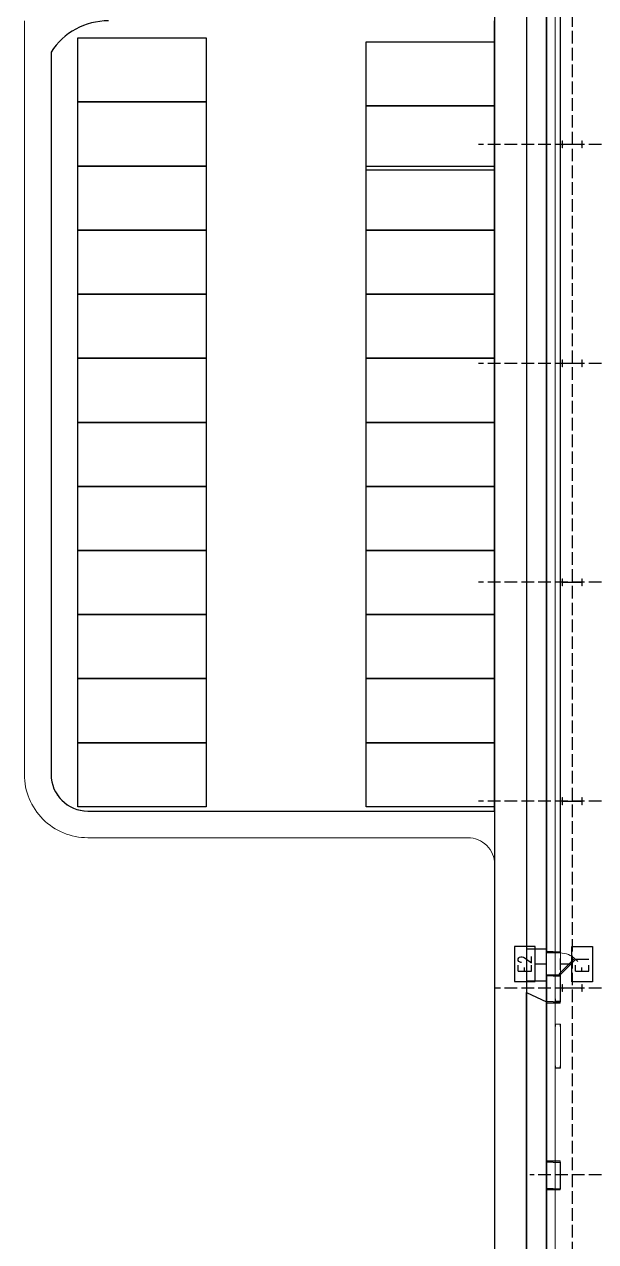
# Model space of a CAD drawing. Header units: millimetres. Extents: x 91119 to 433967, y 16708 to 144224.
# Drawn here: x 238646 to 260031, y 54194 to 99793 of the extents above; entities that cross this region are included whole.
import ezdxf
from ezdxf.enums import TextEntityAlignment as Align

# ---------------------------------------------------------------- set-up
doc = ezdxf.new("R2010")
doc.units = ezdxf.units.MM
doc.header["$LTSCALE"] = 100
doc.linetypes.add('121217 IES and EMR$0$XKITLINE03', pattern=[6.299213, 4.724409, -1.574803])
doc.layers.add('121217 IES and EMR$0$G3 Fab Prts-22 Door-Plan', color=7, linetype='Continuous', lineweight=5)
for name, color, linetype in [('121217 IES and EMR$0$grid', 8, 'Continuous'), ('121217 IES and EMR$0$layout', 8, 'Continuous'), ('121217 IES and EMR$0$Xref', 8, 'Continuous'), ('Lighting', 5, 'Continuous')]:
    doc.layers.add(name, color=color, linetype=linetype)
doc.styles.add('ROMANS', font='romans.shx', dxfattribs={"width": 0.8, "height": 2.5})

# ---------------------------------------------------------------- blocks, each defined once
blk = doc.blocks.new('121217 IES and EMR$0$Group-94-1')
at = {"layer": '121217 IES and EMR$0$G3 Fab Prts-22 Door-Plan', "color": 7, "linetype": 'Continuous', "lineweight": 5, "transparency": 33554687}
for p, q in [((-3000, 250.5), (-3000, -250.5)), ((3000, 250.5), (3000, -250.5))]:
    blk.add_line(p, q, dxfattribs=at)
blk = doc.blocks.new('121217 IES and EMR$0$Group-95-1')
at = {"layer": '121217 IES and EMR$0$G3 Fab Prts-22 Door-Plan', "color": 7, "linetype": 'Continuous', "lineweight": 5, "transparency": 33554687, "flags": 128}
for points in [[(-3000, 250.5), (-2958, 250.5), (-2958, -250.5), (-3000, -250.5)], [(2958, 250.5), (3000, 250.5), (3000, -250.5), (2958, -250.5)]]:
    blk.add_lwpolyline(points, close=True, dxfattribs=at)
blk = doc.blocks.new('121217 IES and EMR$0$Group-101-1')
at = {"layer": '121217 IES and EMR$0$G3 Fab Prts-22 Door-Plan', "color": 7, "linetype": 'Continuous', "lineweight": 5, "transparency": 33554687, "flags": 128}
blk.add_lwpolyline([(-408, 250), (169, 827), (200, 796), (-377, 219)], close=True, dxfattribs=at)
blk = doc.blocks.new('121217 IES and EMR$0$Group-102-1')
at = {"layer": '121217 IES and EMR$0$G3 Fab Prts-22 Door-Plan', "color": 7, "linetype": 'Continuous', "lineweight": 5, "transparency": 33554687}
for p, q in [((-408, 250), (169, 827)), ((-377, 219), (200, 796)), ((169, 827), (200, 796)), ((-408, 250), (-377, 219))]:
    blk.add_line(p, q, dxfattribs=at)
at = {"layer": '121217 IES and EMR$0$G3 Fab Prts-22 Door-Plan', "color": 7, "transparency": 33554687}
blk.add_blockref('121217 IES and EMR$0$Group-101-1', (0, 0), dxfattribs=at)
blk = doc.blocks.new('121217 IES and EMR$0$Group-97-1')
at = {"layer": '121217 IES and EMR$0$G3 Fab Prts-22 Door-Plan', "color": 7, "linetype": 'Continuous', "lineweight": 5, "transparency": 33554687}
for p, q in [((-450, 250.5), (-450, -250.5)), ((450, 250.5), (450, -250.5))]:
    blk.add_line(p, q, dxfattribs=at)
blk = doc.blocks.new('121217 IES and EMR$0$Group-98-1')
at = {"layer": '121217 IES and EMR$0$G3 Fab Prts-22 Door-Plan', "color": 7, "linetype": 'Continuous', "lineweight": 5, "transparency": 33554687, "flags": 128}
for points in [[(-450, 250.5), (-408, 250.5), (-408, -250.5), (-450, -250.5)], [(408, 250.5), (450, 250.5), (450, -250.5), (408, -250.5)]]:
    blk.add_lwpolyline(points, close=True, dxfattribs=at)
blk = doc.blocks.new('121217 IES and EMR$0$Group-104-1')
at = {"layer": '121217 IES and EMR$0$G3 Fab Prts-22 Door-Plan', "color": 7, "linetype": 'Continuous', "lineweight": 5, "transparency": 33554687}
for p, q in [((-3000, 250.5), (-3000, -250.5)), ((3000, 250.5), (3000, -250.5))]:
    blk.add_line(p, q, dxfattribs=at)
blk = doc.blocks.new('121217 IES and EMR$0$Group-105-1')
at = {"layer": '121217 IES and EMR$0$G3 Fab Prts-22 Door-Plan', "color": 7, "linetype": 'Continuous', "lineweight": 5, "transparency": 33554687, "flags": 128}
for points in [[(-3000, 250.5), (-2958, 250.5), (-2958, -250.5), (-3000, -250.5)], [(2958, 250.5), (3000, 250.5), (3000, -250.5), (2958, -250.5)]]:
    blk.add_lwpolyline(points, close=True, dxfattribs=at)

msp = doc.modelspace()

# ---------------------------------------------------------------- linework, layer by layer
at = {"layer": '121217 IES and EMR$0$grid', "linetype": '121217 IES and EMR$0$XKITLINE03'}
for p, q in [((259152, 122222), (259152, 22312)), ((409538, 95294), (255652, 95294)), ((409538, 87094), (255652, 87094)), ((409538, 78894), (255652, 78894)), ((409538, 70694), (255652, 70694)), ((409538, 63694), (256276, 63694)), ((409538, 56694), (257573, 56694))]:
    msp.add_line(p, q, dxfattribs=at)
at = {"layer": '121217 IES and EMR$0$layout', "transparency": 33554687}
for p, q in [((257446, 121400), (257446, 27206)), ((257446, 121400), (257446, 65165)), ((256246, 115166), (256246, 26006)), ((258196, 113875), (258197, 65050)), ((258697, 113875), (258698, 65050)), ((257446, 65165), (258196, 65165)), ((257446, 63965), (258196, 63965)), ((257446, 63965), (257446, 27206)), ((258197, 64150), (258197, 63175)), ((258698, 64150), (258698, 63175)), ((258197, 57175), (258197, 56175)), ((258698, 57175), (258698, 56175))]:
    msp.add_line(p, q, dxfattribs=at)
at = {"layer": '121217 IES and EMR$0$layout'}
for p, q in [((258197, 27956), (258196, 120650)), ((256246, 70325), (256246, 99925)), ((239646, 98755), (239646, 92476)), ((239646, 92476), (239646, 71695)), ((241017, 70325), (256246, 70325)), ((258447, 65050), (258197, 65050)), ((258197, 65050), (258197, 65050)), ((258197, 65050), (258197, 65050)), ((258447, 65050), (258698, 65050)), ((258698, 65050), (258698, 65050)), ((258698, 65050), (258698, 65050)), ((258447, 64150), (258197, 64150)), ((258197, 64150), (258197, 64150)), ((258197, 64150), (258197, 64150)), ((258447, 64150), (258698, 64150)), ((258698, 64150), (258698, 64150)), ((258698, 64150), (258698, 64150)), ((257447, 49925), (257447, 63523)), ((257447, 63523), (258197, 63175)), ((258197, 63175), (258197, 50175)), ((258447, 63175), (258197, 63175)), ((258197, 63175), (258197, 63175)), ((258197, 63175), (258197, 63175)), ((258447, 63175), (258698, 63175)), ((258698, 63175), (258698, 63175)), ((258698, 63175), (258698, 63175)), ((258447, 57175), (258197, 57175)), ((258197, 57175), (258197, 57175)), ((258197, 57175), (258197, 57175)), ((258447, 57175), (258698, 57175)), ((258698, 57175), (258698, 57175)), ((258698, 57175), (258698, 57175)), ((258447, 56175), (258197, 56175)), ((258197, 56175), (258197, 56175)), ((258197, 56175), (258197, 56175)), ((258447, 56175), (258698, 56175)), ((258698, 56175), (258698, 56175)), ((258698, 56175), (258698, 56175))]:
    msp.add_line(p, q, dxfattribs=at)
at = {"layer": '121217 IES and EMR$0$layout', "linetype": 'Continuous', "lineweight": 5, "transparency": 33554687}
for p, q in [((258512, 113875), (258513, 65050)), ((258512, 113875), (258513, 65050)), ((258197, 65050), (258197, 65008)), ((258698, 65008), (258197, 65008)), ((258698, 65050), (258698, 65008)), ((258197, 64150), (258197, 64192)), ((258698, 64192), (258197, 64192)), ((258513, 64150), (258513, 63175)), ((258698, 64150), (258698, 64192)), ((258197, 63175), (258197, 63133)), ((258698, 63133), (258197, 63133)), ((258698, 63175), (258698, 63133)), ((258197, 57175), (258197, 57217)), ((258698, 57217), (258197, 57217)), ((258513, 57175), (258513, 56175)), ((258698, 57175), (258698, 57217)), ((258197, 56175), (258197, 56133)), ((258698, 56133), (258197, 56133)), ((258698, 56175), (258698, 56133))]:
    msp.add_line(p, q, dxfattribs=at)
at = {"layer": '121217 IES and EMR$0$layout', "linetype": 'Continuous', "lineweight": 20}
for p, q in [((238646, 99925), (238646, 71695)), ((239646, 98180), (239646, 71695)), ((241017, 70325), (256246, 70325)), ((241017, 69325), (255246, 69325))]:
    msp.add_line(p, q, dxfattribs=at)
at = {"layer": '121217 IES and EMR$0$layout', "flags": 128}
for points in [[(245446, 99284), (245446, 96884), (240646, 96884), (240646, 99284)], [(256246, 99134), (256246, 96734), (251446, 96734), (251446, 99134)], [(245446, 96884), (245446, 94484), (240646, 94484), (240646, 96884)], [(256246, 96734), (256246, 94334), (251446, 94334), (251446, 96734)], [(245446, 94484), (245446, 92084), (240646, 92084), (240646, 94484)], [(256246, 94484), (256246, 92084), (251446, 92084), (251446, 94484)], [(245446, 92084), (245446, 89684), (240646, 89684), (240646, 92084)], [(256246, 92084), (256246, 89684), (251446, 89684), (251446, 92084)], [(245446, 89684), (245446, 87284), (240646, 87284), (240646, 89684)], [(256246, 89684), (256246, 87284), (251446, 87284), (251446, 89684)], [(245446, 87284), (245446, 84884), (240646, 84884), (240646, 87284)], [(256246, 87284), (256246, 84884), (251446, 84884), (251446, 87284)], [(245446, 84884), (245446, 82484), (240646, 82484), (240646, 84884)], [(256246, 84884), (256246, 82484), (251446, 82484), (251446, 84884)], [(245446, 82484), (245446, 80084), (240646, 80084), (240646, 82484)], [(256246, 82484), (256246, 80084), (251446, 80084), (251446, 82484)], [(245446, 80084), (245446, 77684), (240646, 77684), (240646, 80084)], [(256246, 80084), (256246, 77684), (251446, 77684), (251446, 80084)], [(245446, 77684), (245446, 75284), (240646, 75284), (240646, 77684)], [(256246, 77684), (256246, 75284), (251446, 75284), (251446, 77684)], [(245446, 75284), (245446, 72884), (240646, 72884), (240646, 75284)], [(256246, 75284), (256246, 72884), (251446, 72884), (251446, 75284)], [(245446, 72884), (245446, 70484), (240646, 70484), (240646, 72884)], [(256246, 72884), (256246, 70484), (251446, 70484), (251446, 72884)]]:
    msp.add_lwpolyline(points, close=True, dxfattribs=at)
at = {"layer": '121217 IES and EMR$0$layout'}
for centre, radius, start, end in [((241787, 97382), 2543, 89.9305, 147.3354), ((241017, 71695), 1370, 180, 270)]:
    msp.add_arc(centre, radius, start, end, dxfattribs=at)
at = {"layer": '121217 IES and EMR$0$layout', "linetype": 'Continuous', "lineweight": 20}
for centre, radius, start, end in [((241017, 71695), 2370, 180, 225), ((241017, 71695), 1370, 180, 225), ((241017, 71695), 1370, 225, 270), ((241017, 71695), 2370, 225, 270), ((255246, 68325), 1000, 45, 90), ((255246, 68325), 1000, 0, 45)]:
    msp.add_arc(centre, radius, start, end, dxfattribs=at)
at = {"layer": '121217 IES and EMR$0$layout', "linetype": 'Continuous', "lineweight": 5, "transparency": 33554687}
msp.add_arc((258698, 64192), 816, 45, 90, dxfattribs=at)
at = {"layer": '121217 IES and EMR$0$Xref', "linetype": 'Continuous', "lineweight": 20}
for p, q in [((258512, 111954), (258512, 63284)), ((258712, 63284), (258712, 111831)), ((258512, 62344), (258512, 63194)), ((258512, 62254), (258512, 60784)), ((258712, 60784), (258712, 62254)), ((258512, 60694), (258512, 52694))]:
    msp.add_line(p, q, dxfattribs=at)
at = {"layer": '121217 IES and EMR$0$Xref', "linetype": 'Continuous', "lineweight": 15}
for p, q in [((258776, 95426), (258776, 95161)), ((258793, 95426), (258776, 95426)), ((258793, 95317), (258793, 95426)), ((259512, 95426), (259512, 95317)), ((259529, 95426), (259512, 95426)), ((259529, 95161), (259529, 95426)), ((258776, 95161), (258793, 95161)), ((258793, 95161), (258793, 95271)), ((259495, 95300), (258810, 95300)), ((258810, 95287), (259495, 95287)), ((259512, 95271), (259512, 95161)), ((259512, 95161), (259529, 95161)), ((258776, 87226), (258776, 86961)), ((258793, 87226), (258776, 87226)), ((258793, 87117), (258793, 87226)), ((259495, 87100), (258810, 87100)), ((259512, 87226), (259512, 87117)), ((259529, 87226), (259512, 87226)), ((259529, 86961), (259529, 87226)), ((258776, 86961), (258793, 86961)), ((258793, 86961), (258793, 87071)), ((258810, 87087), (259495, 87087)), ((259512, 87071), (259512, 86961)), ((259512, 86961), (259529, 86961)), ((258776, 79026), (258776, 78761)), ((258793, 79026), (258776, 79026)), ((258793, 78917), (258793, 79026)), ((259495, 78900), (258810, 78900)), ((258810, 78887), (259495, 78887)), ((259512, 79026), (259512, 78917)), ((259529, 79026), (259512, 79026)), ((259529, 78761), (259529, 79026)), ((258776, 78761), (258793, 78761)), ((258793, 78761), (258793, 78871)), ((259512, 78871), (259512, 78761)), ((259512, 78761), (259529, 78761)), ((258776, 70826), (258776, 70561)), ((258793, 70826), (258776, 70826)), ((258793, 70717), (258793, 70826)), ((259495, 70700), (258810, 70700)), ((258810, 70687), (259495, 70687)), ((259512, 70826), (259512, 70717)), ((259529, 70826), (259512, 70826)), ((259529, 70561), (259529, 70826)), ((258776, 70561), (258793, 70561)), ((258793, 70561), (258793, 70671)), ((259512, 70671), (259512, 70561)), ((259512, 70561), (259529, 70561)), ((258776, 63826), (258776, 63561)), ((258793, 63826), (258776, 63826)), ((258776, 63561), (258793, 63561)), ((258793, 63717), (258793, 63826)), ((258793, 63561), (258793, 63671)), ((259495, 63700), (258810, 63700)), ((258810, 63687), (259495, 63687)), ((259512, 63826), (259512, 63717)), ((259529, 63826), (259512, 63826)), ((259512, 63671), (259512, 63561)), ((259512, 63561), (259529, 63561)), ((259529, 63561), (259529, 63826)), ((258512, 63194), (258512, 63284)), ((258512, 63284), (258526, 63284)), ((258712, 63194), (258512, 63194)), ((258526, 63284), (258526, 63213)), ((258538, 63201), (258686, 63201)), ((258698, 63284), (258712, 63284)), ((258698, 63213), (258698, 63284)), ((258712, 63284), (258712, 63194)), ((258512, 62254), (258512, 62344)), ((258712, 62344), (258512, 62344)), ((258512, 62254), (258526, 62254)), ((258526, 62254), (258526, 62325)), ((258538, 62337), (258686, 62337)), ((258698, 62325), (258698, 62254)), ((258698, 62254), (258712, 62254)), ((258712, 62254), (258712, 62344)), ((258512, 60694), (258512, 60784)), ((258512, 60784), (258526, 60784)), ((258712, 60694), (258512, 60694)), ((258526, 60784), (258526, 60713)), ((258538, 60701), (258686, 60701)), ((258698, 60713), (258698, 60784)), ((258698, 60784), (258712, 60784)), ((258712, 60784), (258712, 60694))]:
    msp.add_line(p, q, dxfattribs=at)
at = {"layer": '121217 IES and EMR$0$Xref', "linetype": 'Continuous', "lineweight": 0}
for p, q in [((259529, 95168), (259523, 95161)), ((259175, 63700), (259162, 63687)), ((258675, 63201), (258668, 63194)), ((258712, 63238), (258698, 63224))]:
    msp.add_line(p, q, dxfattribs=at)
at = {"layer": '121217 IES and EMR$0$Xref', "linetype": 'Continuous', "lineweight": 15}
for centre, radius, start, end in [((258810, 95317), 16.5, 180, 270), ((259495, 95317), 16.5, 270, 0), ((258810, 95271), 16.5, 90, 180), ((259495, 95271), 16.5, 0, 90), ((258810, 87117), 16.5, 180, 270), ((259495, 87117), 16.5, 270, 0), ((258810, 87071), 16.5, 90, 180), ((259495, 87071), 16.5, 0, 90), ((258810, 78917), 16.5, 180, 270), ((258810, 78871), 16.5, 90, 180), ((259495, 78917), 16.5, 270, 0), ((259495, 78871), 16.5, 0, 90), ((258810, 70717), 16.5, 180, 270), ((258810, 70671), 16.5, 90, 180), ((259495, 70717), 16.5, 270, 0), ((259495, 70671), 16.5, 0, 90), ((258810, 63717), 16.5, 180, 270), ((258810, 63671), 16.5, 90, 180), ((259495, 63717), 16.5, 270, 0), ((259495, 63671), 16.5, 0, 90), ((258538, 63213), 12, 180, 270), ((258686, 63213), 12, 270, 0), ((258538, 62325), 12, 90, 180), ((258686, 62325), 12, 0, 90), ((258538, 60713), 12, 180, 270), ((258686, 60713), 12, 270, 0)]:
    msp.add_arc(centre, radius, start, end, dxfattribs=at)
at = {"layer": 'Lighting'}
for p, q in [((258197, 64384), (258197, 64807)), ((258712, 64378), (258712, 64802)), ((257773, 64596), (258197, 64596)), ((259136, 64590), (258712, 64590))]:
    msp.add_line(p, q, dxfattribs=at)
for points in [[(257773, 63936), (257773, 65255), (257000, 65255), (257000, 63936)], [(259136, 63931), (259136, 65249), (259909, 65249), (259909, 63931)]]:
    msp.add_lwpolyline(points, close=True, dxfattribs=at)

# ---------------------------------------------------------------- block references
at = {"layer": '121217 IES and EMR$0$layout', "extrusion": (0, 0, -1), "zscale": -1, "rotation": 89.9999556037704}
for name in ['121217 IES and EMR$0$Group-97-1', '121217 IES and EMR$0$Group-98-1', '121217 IES and EMR$0$Group-102-1']:
    msp.add_blockref(name, (-258447, 64600), dxfattribs=at)
at = {"layer": '121217 IES and EMR$0$layout', "transparency": 33554687, "rotation": 270.0000443962296}
for name, p in [('121217 IES and EMR$0$Group-94-1', (258447, 60175)), ('121217 IES and EMR$0$Group-95-1', (258447, 60175)), ('121217 IES and EMR$0$Group-104-1', (258447, 53175)), ('121217 IES and EMR$0$Group-105-1', (258447, 53175))]:
    msp.add_blockref(name, p, dxfattribs=at)

# ---------------------------------------------------------------- texts
at = {"layer": 'Lighting', "color": 0, "style": 'ROMANS', "width": 0.8}
for s, rotation, p in [('E2', 89.9675, (257386, 64596)), ('E1', 90.0325, (259523, 64590))]:
    msp.add_text(s, height=500, rotation=rotation, dxfattribs=at).set_placement(p, align=Align.MIDDLE_CENTER)

doc.saveas('drawing.dxf')
